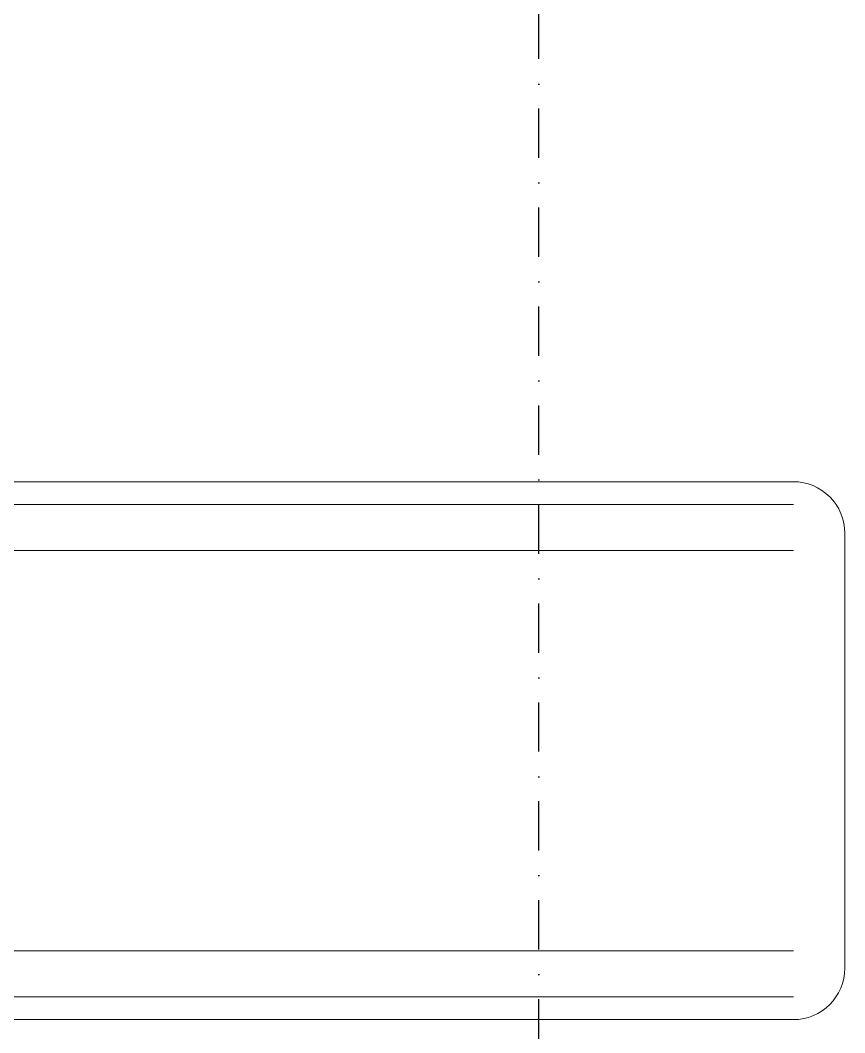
# Model space of a CAD drawing. Header units: metres. Extents: x 85953 to 212055, y -1481497 to -1363692.
# Drawn here: x 108229.6 to 108442.1, y -1390486.8 to -1390225.9 of the extents above; entities that cross this region are included whole.
import ezdxf

# ---------------------------------------------------------------- set-up
doc = ezdxf.new("R2010")
doc.units = ezdxf.units.M
doc.linetypes.add('DASHDOT', pattern=[25.4, 12.7, -6.35, 0, -6.35])
doc.layers.add('axes', color=8, linetype='Continuous')
doc.layers.add('Medical Equipment and Furniture', color=8, linetype='Continuous', lineweight=0)
doc.layers.add('Medical Equipment and Furniture1', color=8, linetype='Continuous', lineweight=5)

# ---------------------------------------------------------------- blocks, each defined once
blk = doc.blocks.new('GF21008-P')
at = {"layer": 'Medical Equipment and Furniture1'}
for p, q in [((0.68432, -0.20374), (0.79645, -0.20374)), ((0.67107, -0.77123), (0.67107, -0.21699)), ((0.67698, -0.77123), (0.67698, -0.21699)), ((0.6888, -0.77123), (0.6888, -0.21699)), ((0.79197, -0.76339), (0.79197, -0.21699)), ((0.80379, -0.76339), (0.80379, -0.21699)), ((0.8097, -0.76339), (0.8097, -0.21699))]:
    blk.add_line(p, q, dxfattribs=at)
for centre, start, end in [((0.68432, -0.21699), 90, 180), ((0.79645, -0.21699), 0, 90)]:
    blk.add_arc(centre, 0.01325, start, end, dxfattribs=at)

msp = doc.modelspace()

# ---------------------------------------------------------------- linework, layer by layer
at = {"layer": 'axes', "linetype": 'DASHDOT'}
msp.add_line((108363.27, -1477267.35, -0.09), (108363.27, -1366661.81, -0.09), dxfattribs=at)

# ---------------------------------------------------------------- block references
at = {"layer": 'Medical Equipment and Furniture', "xscale": -1000, "yscale": 1000, "zscale": 1000, "rotation": 270.0000000000002}
msp.add_blockref('GF21008-P', (108645.89, -1391154.48, 2.27), dxfattribs=at)

doc.saveas('drawing.dxf')
